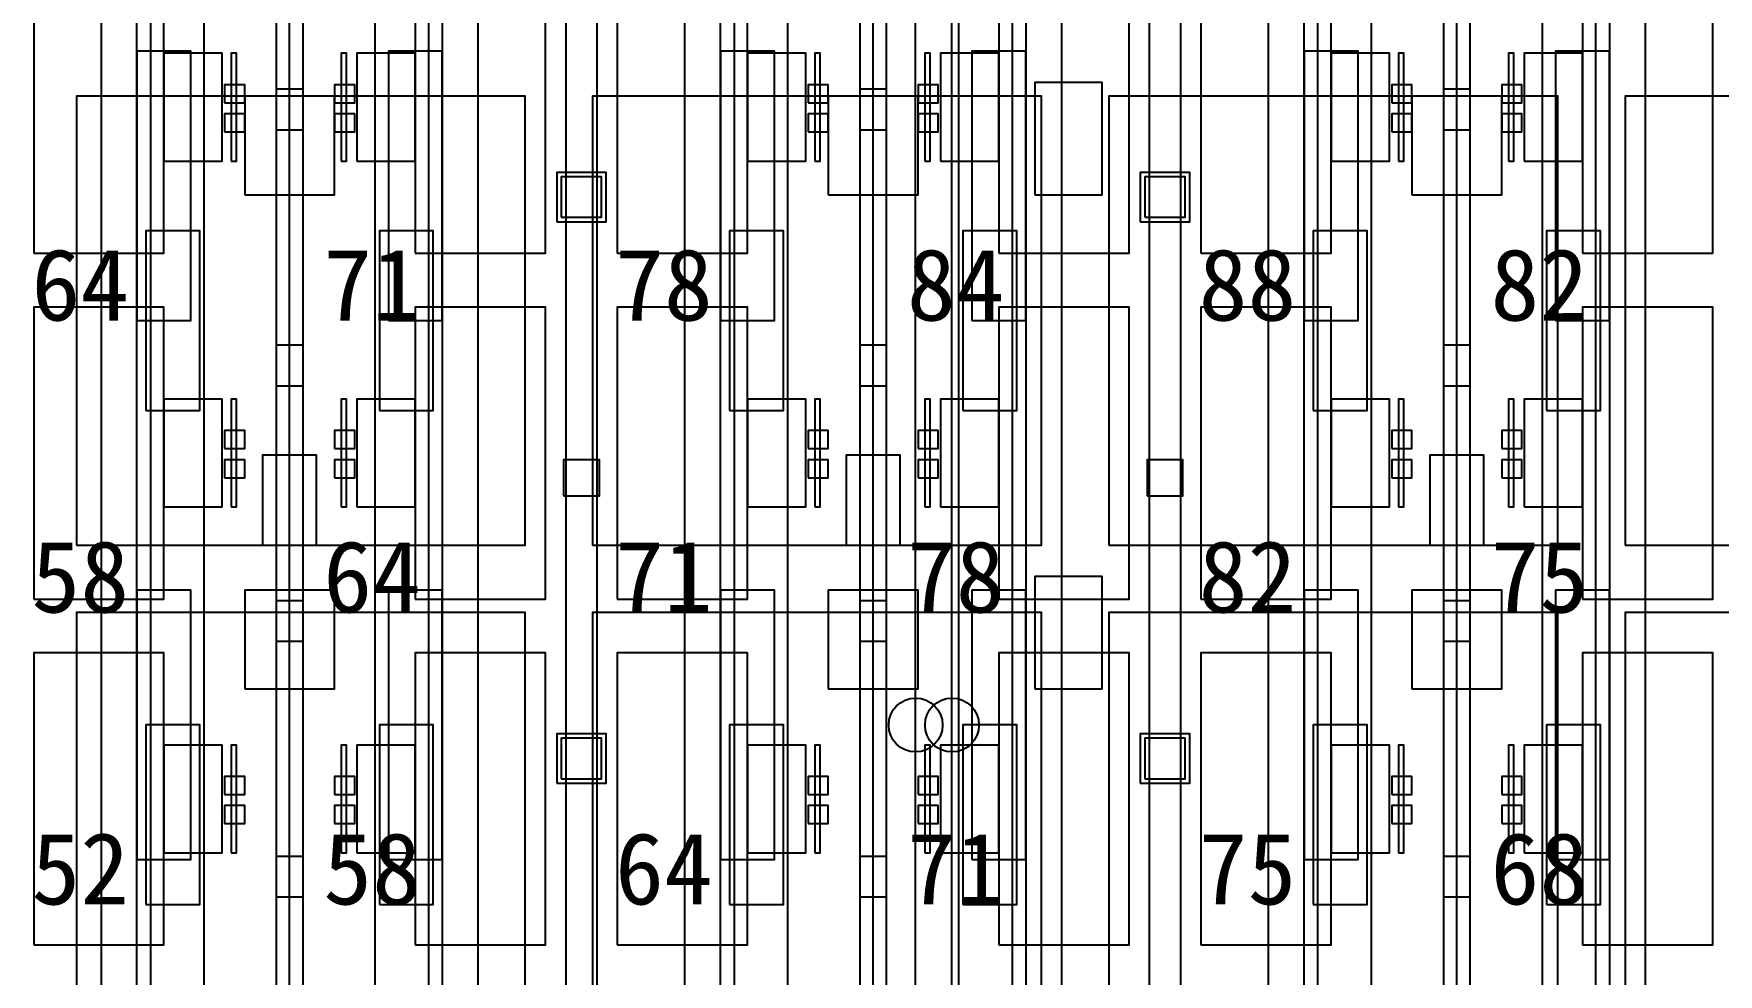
# Model space of a CAD drawing. Header units: metres. Extents: x -1640 to 1560, y -268 to 2338.
# Drawn here: x -234.45 to -196.93, y 913.44 to 934.39 of the extents above; entities that cross this region are included whole.
import ezdxf

# ---------------------------------------------------------------- set-up
doc = ezdxf.new("R2010")
doc.units = ezdxf.units.M
for name, color, linetype in [('1F_CHL', 4, 'Continuous'), ('1F_PUMP', 2, 'Continuous'), ('1F_SCR', 3, 'Continuous'), ('1F_STRUCT_COLUMN', 8, 'Continuous'), ('2F_CSF_LATERAL_RACK_CONCEPT', 9, 'Continuous'), ('2F_RFG', 5, 'Continuous'), ('2F_STRUCT_COLUMN', 8, 'Continuous'), ('2F_VMB', 6, 'Continuous'), ('3F_CLEANROOM_OVERHEAD_PIPE_DUCT_CONCEPT', 9, 'Continuous'), ('3F_CVD', 3, 'Continuous'), ('3F_EHS_EGRESS_DIST_M', 2, 'Continuous'), ('3F_FOUP', 5, 'Continuous'), ('3F_OHT', 9, 'Continuous'), ('3F_OHTV', 1, 'Continuous'), ('3F_STRUCT_COLUMN', 8, 'Continuous'), ('3F_TBAR', 6, 'Continuous'), ('4F_FFU', 1, 'Continuous'), ('4F_STRUCT_PLENUM_TRUSS_CONCEPT', 9, 'Continuous'), ('5F_CHL', 4, 'Continuous'), ('5F_PUMP', 2, 'Continuous'), ('5F_SCR', 3, 'Continuous'), ('5F_STRUCT_COLUMN', 8, 'Continuous'), ('6F_CSF_LATERAL_RACK_CONCEPT', 9, 'Continuous'), ('6F_RFG', 5, 'Continuous'), ('6F_STRUCT_COLUMN', 8, 'Continuous'), ('6F_VMB', 6, 'Continuous'), ('7F_CLEANROOM_OVERHEAD_PIPE_DUCT_CONCEPT', 9, 'Continuous'), ('7F_CVD', 3, 'Continuous'), ('7F_EHS_EGRESS_DIST_M', 2, 'Continuous'), ('7F_FOUP', 5, 'Continuous'), ('7F_OHT', 9, 'Continuous'), ('7F_OHTV', 1, 'Continuous'), ('7F_STRUCT_COLUMN', 8, 'Continuous'), ('7F_TBAR', 6, 'Continuous'), ('8F_FFU', 1, 'Continuous'), ('8F_STRUCT_PLENUM_TRUSS_CONCEPT', 9, 'Continuous'), ('EHS_TREATED_EXHAUST', 30, 'Continuous'), ('UTIL_PCW.R_CONCEPT', 1, 'Continuous'), ('UTIL_PCW.R_RISER', 1, 'Continuous'), ('UTIL_PCW.S_CONCEPT', 6, 'Continuous'), ('UTIL_PCW.S_RISER', 6, 'Continuous')]:
    doc.layers.add(name, color=color, linetype=linetype)

msp = doc.modelspace()

# ---------------------------------------------------------------- linework, layer by layer
at = {"layer": '1F_CHL'}
for points in [[(-212.15, 930.8), (-210.65, 930.8), (-210.65, 933.3), (-212.15, 933.3)], [(-212.15, 919.8), (-210.65, 919.8), (-210.65, 922.3), (-212.15, 922.3)]]:
    msp.add_lwpolyline(points, close=True, dxfattribs=at)
at = {"layer": '1F_PUMP'}
for points in [[(-231.95, 926), (-230.75, 926), (-230.75, 930), (-231.95, 930)], [(-226.75, 926), (-225.55, 926), (-225.55, 930), (-226.75, 930)], [(-218.95, 926), (-217.75, 926), (-217.75, 930), (-218.95, 930)], [(-213.75, 926), (-212.55, 926), (-212.55, 930), (-213.75, 930)], [(-205.95, 926), (-204.75, 926), (-204.75, 930), (-205.95, 930)], [(-200.75, 926), (-199.55, 926), (-199.55, 930), (-200.75, 930)], [(-231.95, 915), (-230.75, 915), (-230.75, 919), (-231.95, 919)], [(-226.75, 915), (-225.55, 915), (-225.55, 919), (-226.75, 919)], [(-218.95, 915), (-217.75, 915), (-217.75, 919), (-218.95, 919)], [(-213.75, 915), (-212.55, 915), (-212.55, 919), (-213.75, 919)], [(-205.95, 915), (-204.75, 915), (-204.75, 919), (-205.95, 919)], [(-200.75, 915), (-199.55, 915), (-199.55, 919), (-200.75, 919)]]:
    msp.add_lwpolyline(points, close=True, dxfattribs=at)
at = {"layer": '1F_SCR'}
for points in [[(-229.75, 930.8), (-227.75, 930.8), (-227.75, 933), (-229.75, 933)], [(-216.75, 930.8), (-214.75, 930.8), (-214.75, 933), (-216.75, 933)], [(-203.75, 930.8), (-201.75, 930.8), (-201.75, 933), (-203.75, 933)], [(-229.75, 919.8), (-227.75, 919.8), (-227.75, 922), (-229.75, 922)], [(-216.75, 919.8), (-214.75, 919.8), (-214.75, 922), (-216.75, 922)], [(-203.75, 919.8), (-201.75, 919.8), (-201.75, 922), (-203.75, 922)]]:
    msp.add_lwpolyline(points, close=True, dxfattribs=at)
at = {"layer": '1F_STRUCT_COLUMN'}
for points in [[(-222.8, 930.2), (-221.7, 930.2), (-221.7, 931.3), (-222.8, 931.3)], [(-209.8, 930.2), (-208.7, 930.2), (-208.7, 931.3), (-209.8, 931.3)], [(-222.8, 917.7), (-221.7, 917.7), (-221.7, 918.8), (-222.8, 918.8)], [(-209.8, 917.7), (-208.7, 917.7), (-208.7, 918.8), (-209.8, 918.8)]]:
    msp.add_lwpolyline(points, close=True, dxfattribs=at)
at = {"layer": '2F_CSF_LATERAL_RACK_CONCEPT'}
for points in [[(-232.95, 891), (-232.15, 891), (-232.15, 1041), (-232.95, 1041)], [(-225.35, 891), (-224.55, 891), (-224.55, 1041), (-225.35, 1041)], [(-219.95, 891), (-219.15, 891), (-219.15, 1041), (-219.95, 1041)], [(-212.35, 891), (-211.55, 891), (-211.55, 1041), (-212.35, 1041)], [(-206.95, 891), (-206.15, 891), (-206.15, 1041), (-206.95, 1041)], [(-199.35, 891), (-198.55, 891), (-198.55, 1041), (-199.35, 1041)]]:
    msp.add_lwpolyline(points, close=True, dxfattribs=at)
at = {"layer": '2F_RFG'}
for points in [[(-232.15, 928), (-230.95, 928), (-230.95, 934), (-232.15, 934)], [(-226.55, 928), (-225.35, 928), (-225.35, 934), (-226.55, 934)], [(-219.15, 928), (-217.95, 928), (-217.95, 934), (-219.15, 934)], [(-213.55, 928), (-212.35, 928), (-212.35, 934), (-213.55, 934)], [(-206.15, 928), (-204.95, 928), (-204.95, 934), (-206.15, 934)], [(-200.55, 928), (-199.35, 928), (-199.35, 934), (-200.55, 934)], [(-232.15, 916), (-230.95, 916), (-230.95, 922), (-232.15, 922)], [(-226.55, 916), (-225.35, 916), (-225.35, 922), (-226.55, 922)], [(-219.15, 916), (-217.95, 916), (-217.95, 922), (-219.15, 922)], [(-213.55, 916), (-212.35, 916), (-212.35, 922), (-213.55, 922)], [(-206.15, 916), (-204.95, 916), (-204.95, 922), (-206.15, 922)], [(-200.55, 916), (-199.35, 916), (-199.35, 922), (-200.55, 922)]]:
    msp.add_lwpolyline(points, close=True, dxfattribs=at)
at = {"layer": '2F_STRUCT_COLUMN'}
for points in [[(-222.7, 930.3), (-221.8, 930.3), (-221.8, 931.2), (-222.7, 931.2)], [(-209.7, 930.3), (-208.8, 930.3), (-208.8, 931.2), (-209.7, 931.2)], [(-222.7, 917.8), (-221.8, 917.8), (-221.8, 918.7), (-222.7, 918.7)], [(-209.7, 917.8), (-208.8, 917.8), (-208.8, 918.7), (-209.7, 918.7)]]:
    msp.add_lwpolyline(points, close=True, dxfattribs=at)
at = {"layer": '2F_VMB'}
for points in [[(-229.35, 923), (-228.15, 923), (-228.15, 925), (-229.35, 925)], [(-216.35, 923), (-215.15, 923), (-215.15, 925), (-216.35, 925)], [(-203.35, 923), (-202.15, 923), (-202.15, 925), (-203.35, 925)]]:
    msp.add_lwpolyline(points, close=True, dxfattribs=at)
at = {"layer": '3F_CLEANROOM_OVERHEAD_PIPE_DUCT_CONCEPT'}
for points in [[(-231.85, 890), (-230.65, 890), (-230.65, 1042), (-231.85, 1042)], [(-226.85, 890), (-225.65, 890), (-225.65, 1042), (-226.85, 1042)], [(-218.85, 890), (-217.65, 890), (-217.65, 1042), (-218.85, 1042)], [(-213.85, 890), (-212.65, 890), (-212.65, 1042), (-213.85, 1042)], [(-205.85, 890), (-204.65, 890), (-204.65, 1042), (-205.85, 1042)], [(-200.85, 890), (-199.65, 890), (-199.65, 1042), (-200.85, 1042)]]:
    msp.add_lwpolyline(points, close=True, dxfattribs=at)
at = {"layer": '3F_CVD'}
for points in [[(-234.45, 929.5), (-231.55, 929.5), (-231.55, 936), (-234.45, 936)], [(-225.95, 929.5), (-223.05, 929.5), (-223.05, 936), (-225.95, 936)], [(-221.45, 929.5), (-218.55, 929.5), (-218.55, 936), (-221.45, 936)], [(-212.95, 929.5), (-210.05, 929.5), (-210.05, 936), (-212.95, 936)], [(-208.45, 929.5), (-205.55, 929.5), (-205.55, 936), (-208.45, 936)], [(-199.95, 929.5), (-197.05, 929.5), (-197.05, 936), (-199.95, 936)], [(-231.55, 931.55), (-230.25, 931.55), (-230.25, 933.95), (-231.55, 933.95)], [(-227.25, 931.55), (-225.95, 931.55), (-225.95, 933.95), (-227.25, 933.95)], [(-218.55, 931.55), (-217.25, 931.55), (-217.25, 933.95), (-218.55, 933.95)], [(-214.25, 931.55), (-212.95, 931.55), (-212.95, 933.95), (-214.25, 933.95)], [(-205.55, 931.55), (-204.25, 931.55), (-204.25, 933.95), (-205.55, 933.95)], [(-201.25, 931.55), (-199.95, 931.55), (-199.95, 933.95), (-201.25, 933.95)], [(-234.45, 921.8), (-231.55, 921.8), (-231.55, 928.3), (-234.45, 928.3)], [(-225.95, 921.8), (-223.05, 921.8), (-223.05, 928.3), (-225.95, 928.3)], [(-221.45, 921.8), (-218.55, 921.8), (-218.55, 928.3), (-221.45, 928.3)], [(-212.95, 921.8), (-210.05, 921.8), (-210.05, 928.3), (-212.95, 928.3)], [(-208.45, 921.8), (-205.55, 921.8), (-205.55, 928.3), (-208.45, 928.3)], [(-199.95, 921.8), (-197.05, 921.8), (-197.05, 928.3), (-199.95, 928.3)], [(-231.55, 923.85), (-230.25, 923.85), (-230.25, 926.25), (-231.55, 926.25)], [(-227.25, 923.85), (-225.95, 923.85), (-225.95, 926.25), (-227.25, 926.25)], [(-218.55, 923.85), (-217.25, 923.85), (-217.25, 926.25), (-218.55, 926.25)], [(-214.25, 923.85), (-212.95, 923.85), (-212.95, 926.25), (-214.25, 926.25)], [(-205.55, 923.85), (-204.25, 923.85), (-204.25, 926.25), (-205.55, 926.25)], [(-201.25, 923.85), (-199.95, 923.85), (-199.95, 926.25), (-201.25, 926.25)], [(-234.45, 914.1), (-231.55, 914.1), (-231.55, 920.6), (-234.45, 920.6)], [(-225.95, 914.1), (-223.05, 914.1), (-223.05, 920.6), (-225.95, 920.6)], [(-221.45, 914.1), (-218.55, 914.1), (-218.55, 920.6), (-221.45, 920.6)], [(-212.95, 914.1), (-210.05, 914.1), (-210.05, 920.6), (-212.95, 920.6)], [(-208.45, 914.1), (-205.55, 914.1), (-205.55, 920.6), (-208.45, 920.6)], [(-199.95, 914.1), (-197.05, 914.1), (-197.05, 920.6), (-199.95, 920.6)], [(-231.55, 916.15), (-230.25, 916.15), (-230.25, 918.55), (-231.55, 918.55)], [(-227.25, 916.15), (-225.95, 916.15), (-225.95, 918.55), (-227.25, 918.55)], [(-218.55, 916.15), (-217.25, 916.15), (-217.25, 918.55), (-218.55, 918.55)], [(-214.25, 916.15), (-212.95, 916.15), (-212.95, 918.55), (-214.25, 918.55)], [(-205.55, 916.15), (-204.25, 916.15), (-204.25, 918.55), (-205.55, 918.55)], [(-201.25, 916.15), (-199.95, 916.15), (-199.95, 918.55), (-201.25, 918.55)]]:
    msp.add_lwpolyline(points, close=True, dxfattribs=at)
at = {"layer": '3F_FOUP'}
for points in [[(-230.2, 932.85), (-229.75, 932.85), (-229.75, 933.25), (-230.2, 933.25)], [(-227.75, 932.85), (-227.3, 932.85), (-227.3, 933.25), (-227.75, 933.25)], [(-217.2, 932.85), (-216.75, 932.85), (-216.75, 933.25), (-217.2, 933.25)], [(-214.75, 932.85), (-214.3, 932.85), (-214.3, 933.25), (-214.75, 933.25)], [(-204.2, 932.85), (-203.75, 932.85), (-203.75, 933.25), (-204.2, 933.25)], [(-201.75, 932.85), (-201.3, 932.85), (-201.3, 933.25), (-201.75, 933.25)], [(-230.2, 932.2), (-229.75, 932.2), (-229.75, 932.6), (-230.2, 932.6)], [(-227.75, 932.2), (-227.3, 932.2), (-227.3, 932.6), (-227.75, 932.6)], [(-217.2, 932.2), (-216.75, 932.2), (-216.75, 932.6), (-217.2, 932.6)], [(-214.75, 932.2), (-214.3, 932.2), (-214.3, 932.6), (-214.75, 932.6)], [(-204.2, 932.2), (-203.75, 932.2), (-203.75, 932.6), (-204.2, 932.6)], [(-201.75, 932.2), (-201.3, 932.2), (-201.3, 932.6), (-201.75, 932.6)], [(-230.2, 925.15), (-229.75, 925.15), (-229.75, 925.55), (-230.2, 925.55)], [(-227.75, 925.15), (-227.3, 925.15), (-227.3, 925.55), (-227.75, 925.55)], [(-217.2, 925.15), (-216.75, 925.15), (-216.75, 925.55), (-217.2, 925.55)], [(-214.75, 925.15), (-214.3, 925.15), (-214.3, 925.55), (-214.75, 925.55)], [(-204.2, 925.15), (-203.75, 925.15), (-203.75, 925.55), (-204.2, 925.55)], [(-201.75, 925.15), (-201.3, 925.15), (-201.3, 925.55), (-201.75, 925.55)], [(-230.2, 924.5), (-229.75, 924.5), (-229.75, 924.9), (-230.2, 924.9)], [(-227.75, 924.5), (-227.3, 924.5), (-227.3, 924.9), (-227.75, 924.9)], [(-217.2, 924.5), (-216.75, 924.5), (-216.75, 924.9), (-217.2, 924.9)], [(-214.75, 924.5), (-214.3, 924.5), (-214.3, 924.9), (-214.75, 924.9)], [(-204.2, 924.5), (-203.75, 924.5), (-203.75, 924.9), (-204.2, 924.9)], [(-201.75, 924.5), (-201.3, 924.5), (-201.3, 924.9), (-201.75, 924.9)], [(-230.2, 917.45), (-229.75, 917.45), (-229.75, 917.85), (-230.2, 917.85)], [(-227.75, 917.45), (-227.3, 917.45), (-227.3, 917.85), (-227.75, 917.85)], [(-217.2, 917.45), (-216.75, 917.45), (-216.75, 917.85), (-217.2, 917.85)], [(-214.75, 917.45), (-214.3, 917.45), (-214.3, 917.85), (-214.75, 917.85)], [(-204.2, 917.45), (-203.75, 917.45), (-203.75, 917.85), (-204.2, 917.85)], [(-201.75, 917.45), (-201.3, 917.45), (-201.3, 917.85), (-201.75, 917.85)], [(-230.2, 916.8), (-229.75, 916.8), (-229.75, 917.2), (-230.2, 917.2)], [(-227.75, 916.8), (-227.3, 916.8), (-227.3, 917.2), (-227.75, 917.2)], [(-217.2, 916.8), (-216.75, 916.8), (-216.75, 917.2), (-217.2, 917.2)], [(-214.75, 916.8), (-214.3, 916.8), (-214.3, 917.2), (-214.75, 917.2)], [(-204.2, 916.8), (-203.75, 916.8), (-203.75, 917.2), (-204.2, 917.2)], [(-201.75, 916.8), (-201.3, 916.8), (-201.3, 917.2), (-201.75, 917.2)]]:
    msp.add_lwpolyline(points, close=True, dxfattribs=at)
at = {"layer": '3F_OHT'}
for p, q in [((-228.75, 890), (-228.75, 962)), ((-215.75, 890), (-215.75, 962)), ((-202.75, 890), (-202.75, 962))]:
    msp.add_line(p, q, dxfattribs=at)
at = {"layer": '3F_OHTV'}
for points in [[(-229.05, 932.25), (-228.45, 932.25), (-228.45, 933.15), (-229.05, 933.15)], [(-216.05, 932.25), (-215.45, 932.25), (-215.45, 933.15), (-216.05, 933.15)], [(-203.05, 932.25), (-202.45, 932.25), (-202.45, 933.15), (-203.05, 933.15)], [(-229.05, 926.55), (-228.45, 926.55), (-228.45, 927.45), (-229.05, 927.45)], [(-216.05, 926.55), (-215.45, 926.55), (-215.45, 927.45), (-216.05, 927.45)], [(-203.05, 926.55), (-202.45, 926.55), (-202.45, 927.45), (-203.05, 927.45)], [(-229.05, 920.86), (-228.45, 920.86), (-228.45, 921.76), (-229.05, 921.76)], [(-216.05, 920.86), (-215.45, 920.86), (-215.45, 921.76), (-216.05, 921.76)], [(-203.05, 920.86), (-202.45, 920.86), (-202.45, 921.76), (-203.05, 921.76)], [(-229.05, 915.17), (-228.45, 915.17), (-228.45, 916.07), (-229.05, 916.07)], [(-216.05, 915.17), (-215.45, 915.17), (-215.45, 916.07), (-216.05, 916.07)], [(-203.05, 915.17), (-202.45, 915.17), (-202.45, 916.07), (-203.05, 916.07)]]:
    msp.add_lwpolyline(points, close=True, dxfattribs=at)
at = {"layer": '3F_STRUCT_COLUMN'}
for points in [[(-222.65, 924.1), (-221.85, 924.1), (-221.85, 924.9), (-222.65, 924.9)], [(-209.65, 924.1), (-208.85, 924.1), (-208.85, 924.9), (-209.65, 924.9)]]:
    msp.add_lwpolyline(points, close=True, dxfattribs=at)
at = {"layer": '3F_TBAR'}
for points in [[(-230.05, 931.55), (-229.93, 931.55), (-229.93, 933.95), (-230.05, 933.95)], [(-227.6, 931.55), (-227.48, 931.55), (-227.48, 933.95), (-227.6, 933.95)], [(-217.05, 931.55), (-216.93, 931.55), (-216.93, 933.95), (-217.05, 933.95)], [(-214.6, 931.55), (-214.48, 931.55), (-214.48, 933.95), (-214.6, 933.95)], [(-204.05, 931.55), (-203.93, 931.55), (-203.93, 933.95), (-204.05, 933.95)], [(-201.6, 931.55), (-201.48, 931.55), (-201.48, 933.95), (-201.6, 933.95)], [(-230.05, 923.85), (-229.93, 923.85), (-229.93, 926.25), (-230.05, 926.25)], [(-227.6, 923.85), (-227.48, 923.85), (-227.48, 926.25), (-227.6, 926.25)], [(-217.05, 923.85), (-216.93, 923.85), (-216.93, 926.25), (-217.05, 926.25)], [(-214.6, 923.85), (-214.48, 923.85), (-214.48, 926.25), (-214.6, 926.25)], [(-204.05, 923.85), (-203.93, 923.85), (-203.93, 926.25), (-204.05, 926.25)], [(-201.6, 923.85), (-201.48, 923.85), (-201.48, 926.25), (-201.6, 926.25)], [(-230.05, 916.15), (-229.93, 916.15), (-229.93, 918.55), (-230.05, 918.55)], [(-227.6, 916.15), (-227.48, 916.15), (-227.48, 918.55), (-227.6, 918.55)], [(-217.05, 916.15), (-216.93, 916.15), (-216.93, 918.55), (-217.05, 918.55)], [(-214.6, 916.15), (-214.48, 916.15), (-214.48, 918.55), (-214.6, 918.55)], [(-204.05, 916.15), (-203.93, 916.15), (-203.93, 918.55), (-204.05, 918.55)], [(-201.6, 916.15), (-201.48, 916.15), (-201.48, 918.55), (-201.6, 918.55)]]:
    msp.add_lwpolyline(points, close=True, dxfattribs=at)
at = {"layer": '4F_FFU'}
for points in [[(-233.5, 923), (-223.5, 923), (-223.5, 933), (-233.5, 933)], [(-222, 923), (-212, 923), (-212, 933), (-222, 933)], [(-210.5, 923), (-200.5, 923), (-200.5, 933), (-210.5, 933)], [(-199, 923), (-189, 923), (-189, 933), (-199, 933)], [(-233.5, 911.5), (-223.5, 911.5), (-223.5, 921.5), (-233.5, 921.5)], [(-222, 911.5), (-212, 911.5), (-212, 921.5), (-222, 921.5)], [(-210.5, 911.5), (-200.5, 911.5), (-200.5, 921.5), (-210.5, 921.5)], [(-199, 911.5), (-189, 911.5), (-189, 921.5), (-199, 921.5)]]:
    msp.add_lwpolyline(points, close=True, dxfattribs=at)
at = {"layer": '4F_STRUCT_PLENUM_TRUSS_CONCEPT'}
for points in [[(-222.6, 887), (-221.9, 887), (-221.9, 1045), (-222.6, 1045)], [(-209.6, 887), (-208.9, 887), (-208.9, 1045), (-209.6, 1045)]]:
    msp.add_lwpolyline(points, close=True, dxfattribs=at)
at = {"layer": '5F_CHL'}
for points in [[(-212.15, 930.8), (-210.65, 930.8), (-210.65, 933.3), (-212.15, 933.3)], [(-212.15, 919.8), (-210.65, 919.8), (-210.65, 922.3), (-212.15, 922.3)]]:
    msp.add_lwpolyline(points, close=True, dxfattribs=at)
at = {"layer": '5F_PUMP'}
for points in [[(-231.95, 926), (-230.75, 926), (-230.75, 930), (-231.95, 930)], [(-226.75, 926), (-225.55, 926), (-225.55, 930), (-226.75, 930)], [(-218.95, 926), (-217.75, 926), (-217.75, 930), (-218.95, 930)], [(-213.75, 926), (-212.55, 926), (-212.55, 930), (-213.75, 930)], [(-205.95, 926), (-204.75, 926), (-204.75, 930), (-205.95, 930)], [(-200.75, 926), (-199.55, 926), (-199.55, 930), (-200.75, 930)], [(-231.95, 915), (-230.75, 915), (-230.75, 919), (-231.95, 919)], [(-226.75, 915), (-225.55, 915), (-225.55, 919), (-226.75, 919)], [(-218.95, 915), (-217.75, 915), (-217.75, 919), (-218.95, 919)], [(-213.75, 915), (-212.55, 915), (-212.55, 919), (-213.75, 919)], [(-205.95, 915), (-204.75, 915), (-204.75, 919), (-205.95, 919)], [(-200.75, 915), (-199.55, 915), (-199.55, 919), (-200.75, 919)]]:
    msp.add_lwpolyline(points, close=True, dxfattribs=at)
at = {"layer": '5F_SCR'}
for points in [[(-229.75, 930.8), (-227.75, 930.8), (-227.75, 933), (-229.75, 933)], [(-216.75, 930.8), (-214.75, 930.8), (-214.75, 933), (-216.75, 933)], [(-203.75, 930.8), (-201.75, 930.8), (-201.75, 933), (-203.75, 933)], [(-229.75, 919.8), (-227.75, 919.8), (-227.75, 922), (-229.75, 922)], [(-216.75, 919.8), (-214.75, 919.8), (-214.75, 922), (-216.75, 922)], [(-203.75, 919.8), (-201.75, 919.8), (-201.75, 922), (-203.75, 922)]]:
    msp.add_lwpolyline(points, close=True, dxfattribs=at)
at = {"layer": '5F_STRUCT_COLUMN'}
for points in [[(-222.8, 930.2), (-221.7, 930.2), (-221.7, 931.3), (-222.8, 931.3)], [(-209.8, 930.2), (-208.7, 930.2), (-208.7, 931.3), (-209.8, 931.3)], [(-222.8, 917.7), (-221.7, 917.7), (-221.7, 918.8), (-222.8, 918.8)], [(-209.8, 917.7), (-208.7, 917.7), (-208.7, 918.8), (-209.8, 918.8)]]:
    msp.add_lwpolyline(points, close=True, dxfattribs=at)
at = {"layer": '6F_CSF_LATERAL_RACK_CONCEPT'}
for points in [[(-232.95, 891), (-232.15, 891), (-232.15, 1041), (-232.95, 1041)], [(-225.35, 891), (-224.55, 891), (-224.55, 1041), (-225.35, 1041)], [(-219.95, 891), (-219.15, 891), (-219.15, 1041), (-219.95, 1041)], [(-212.35, 891), (-211.55, 891), (-211.55, 1041), (-212.35, 1041)], [(-206.95, 891), (-206.15, 891), (-206.15, 1041), (-206.95, 1041)], [(-199.35, 891), (-198.55, 891), (-198.55, 1041), (-199.35, 1041)]]:
    msp.add_lwpolyline(points, close=True, dxfattribs=at)
at = {"layer": '6F_RFG'}
for points in [[(-232.15, 928), (-230.95, 928), (-230.95, 934), (-232.15, 934)], [(-226.55, 928), (-225.35, 928), (-225.35, 934), (-226.55, 934)], [(-219.15, 928), (-217.95, 928), (-217.95, 934), (-219.15, 934)], [(-213.55, 928), (-212.35, 928), (-212.35, 934), (-213.55, 934)], [(-206.15, 928), (-204.95, 928), (-204.95, 934), (-206.15, 934)], [(-200.55, 928), (-199.35, 928), (-199.35, 934), (-200.55, 934)], [(-232.15, 916), (-230.95, 916), (-230.95, 922), (-232.15, 922)], [(-226.55, 916), (-225.35, 916), (-225.35, 922), (-226.55, 922)], [(-219.15, 916), (-217.95, 916), (-217.95, 922), (-219.15, 922)], [(-213.55, 916), (-212.35, 916), (-212.35, 922), (-213.55, 922)], [(-206.15, 916), (-204.95, 916), (-204.95, 922), (-206.15, 922)], [(-200.55, 916), (-199.35, 916), (-199.35, 922), (-200.55, 922)]]:
    msp.add_lwpolyline(points, close=True, dxfattribs=at)
at = {"layer": '6F_STRUCT_COLUMN'}
for points in [[(-222.7, 930.3), (-221.8, 930.3), (-221.8, 931.2), (-222.7, 931.2)], [(-209.7, 930.3), (-208.8, 930.3), (-208.8, 931.2), (-209.7, 931.2)], [(-222.7, 917.8), (-221.8, 917.8), (-221.8, 918.7), (-222.7, 918.7)], [(-209.7, 917.8), (-208.8, 917.8), (-208.8, 918.7), (-209.7, 918.7)]]:
    msp.add_lwpolyline(points, close=True, dxfattribs=at)
at = {"layer": '6F_VMB'}
for points in [[(-229.35, 923), (-228.15, 923), (-228.15, 925), (-229.35, 925)], [(-216.35, 923), (-215.15, 923), (-215.15, 925), (-216.35, 925)], [(-203.35, 923), (-202.15, 923), (-202.15, 925), (-203.35, 925)]]:
    msp.add_lwpolyline(points, close=True, dxfattribs=at)
at = {"layer": '7F_CLEANROOM_OVERHEAD_PIPE_DUCT_CONCEPT'}
for points in [[(-231.85, 890), (-230.65, 890), (-230.65, 1042), (-231.85, 1042)], [(-226.85, 890), (-225.65, 890), (-225.65, 1042), (-226.85, 1042)], [(-218.85, 890), (-217.65, 890), (-217.65, 1042), (-218.85, 1042)], [(-213.85, 890), (-212.65, 890), (-212.65, 1042), (-213.85, 1042)], [(-205.85, 890), (-204.65, 890), (-204.65, 1042), (-205.85, 1042)], [(-200.85, 890), (-199.65, 890), (-199.65, 1042), (-200.85, 1042)]]:
    msp.add_lwpolyline(points, close=True, dxfattribs=at)
at = {"layer": '7F_CVD'}
for points in [[(-234.45, 929.5), (-231.55, 929.5), (-231.55, 936), (-234.45, 936)], [(-225.95, 929.5), (-223.05, 929.5), (-223.05, 936), (-225.95, 936)], [(-221.45, 929.5), (-218.55, 929.5), (-218.55, 936), (-221.45, 936)], [(-212.95, 929.5), (-210.05, 929.5), (-210.05, 936), (-212.95, 936)], [(-208.45, 929.5), (-205.55, 929.5), (-205.55, 936), (-208.45, 936)], [(-199.95, 929.5), (-197.05, 929.5), (-197.05, 936), (-199.95, 936)], [(-231.55, 931.55), (-230.25, 931.55), (-230.25, 933.95), (-231.55, 933.95)], [(-227.25, 931.55), (-225.95, 931.55), (-225.95, 933.95), (-227.25, 933.95)], [(-218.55, 931.55), (-217.25, 931.55), (-217.25, 933.95), (-218.55, 933.95)], [(-214.25, 931.55), (-212.95, 931.55), (-212.95, 933.95), (-214.25, 933.95)], [(-205.55, 931.55), (-204.25, 931.55), (-204.25, 933.95), (-205.55, 933.95)], [(-201.25, 931.55), (-199.95, 931.55), (-199.95, 933.95), (-201.25, 933.95)], [(-234.45, 921.8), (-231.55, 921.8), (-231.55, 928.3), (-234.45, 928.3)], [(-225.95, 921.8), (-223.05, 921.8), (-223.05, 928.3), (-225.95, 928.3)], [(-221.45, 921.8), (-218.55, 921.8), (-218.55, 928.3), (-221.45, 928.3)], [(-212.95, 921.8), (-210.05, 921.8), (-210.05, 928.3), (-212.95, 928.3)], [(-208.45, 921.8), (-205.55, 921.8), (-205.55, 928.3), (-208.45, 928.3)], [(-199.95, 921.8), (-197.05, 921.8), (-197.05, 928.3), (-199.95, 928.3)], [(-231.55, 923.85), (-230.25, 923.85), (-230.25, 926.25), (-231.55, 926.25)], [(-227.25, 923.85), (-225.95, 923.85), (-225.95, 926.25), (-227.25, 926.25)], [(-218.55, 923.85), (-217.25, 923.85), (-217.25, 926.25), (-218.55, 926.25)], [(-214.25, 923.85), (-212.95, 923.85), (-212.95, 926.25), (-214.25, 926.25)], [(-205.55, 923.85), (-204.25, 923.85), (-204.25, 926.25), (-205.55, 926.25)], [(-201.25, 923.85), (-199.95, 923.85), (-199.95, 926.25), (-201.25, 926.25)], [(-234.45, 914.1), (-231.55, 914.1), (-231.55, 920.6), (-234.45, 920.6)], [(-225.95, 914.1), (-223.05, 914.1), (-223.05, 920.6), (-225.95, 920.6)], [(-221.45, 914.1), (-218.55, 914.1), (-218.55, 920.6), (-221.45, 920.6)], [(-212.95, 914.1), (-210.05, 914.1), (-210.05, 920.6), (-212.95, 920.6)], [(-208.45, 914.1), (-205.55, 914.1), (-205.55, 920.6), (-208.45, 920.6)], [(-199.95, 914.1), (-197.05, 914.1), (-197.05, 920.6), (-199.95, 920.6)], [(-231.55, 916.15), (-230.25, 916.15), (-230.25, 918.55), (-231.55, 918.55)], [(-227.25, 916.15), (-225.95, 916.15), (-225.95, 918.55), (-227.25, 918.55)], [(-218.55, 916.15), (-217.25, 916.15), (-217.25, 918.55), (-218.55, 918.55)], [(-214.25, 916.15), (-212.95, 916.15), (-212.95, 918.55), (-214.25, 918.55)], [(-205.55, 916.15), (-204.25, 916.15), (-204.25, 918.55), (-205.55, 918.55)], [(-201.25, 916.15), (-199.95, 916.15), (-199.95, 918.55), (-201.25, 918.55)]]:
    msp.add_lwpolyline(points, close=True, dxfattribs=at)
at = {"layer": '7F_FOUP'}
for points in [[(-230.2, 932.85), (-229.75, 932.85), (-229.75, 933.25), (-230.2, 933.25)], [(-227.75, 932.85), (-227.3, 932.85), (-227.3, 933.25), (-227.75, 933.25)], [(-217.2, 932.85), (-216.75, 932.85), (-216.75, 933.25), (-217.2, 933.25)], [(-214.75, 932.85), (-214.3, 932.85), (-214.3, 933.25), (-214.75, 933.25)], [(-204.2, 932.85), (-203.75, 932.85), (-203.75, 933.25), (-204.2, 933.25)], [(-201.75, 932.85), (-201.3, 932.85), (-201.3, 933.25), (-201.75, 933.25)], [(-230.2, 932.2), (-229.75, 932.2), (-229.75, 932.6), (-230.2, 932.6)], [(-227.75, 932.2), (-227.3, 932.2), (-227.3, 932.6), (-227.75, 932.6)], [(-217.2, 932.2), (-216.75, 932.2), (-216.75, 932.6), (-217.2, 932.6)], [(-214.75, 932.2), (-214.3, 932.2), (-214.3, 932.6), (-214.75, 932.6)], [(-204.2, 932.2), (-203.75, 932.2), (-203.75, 932.6), (-204.2, 932.6)], [(-201.75, 932.2), (-201.3, 932.2), (-201.3, 932.6), (-201.75, 932.6)], [(-230.2, 925.15), (-229.75, 925.15), (-229.75, 925.55), (-230.2, 925.55)], [(-227.75, 925.15), (-227.3, 925.15), (-227.3, 925.55), (-227.75, 925.55)], [(-217.2, 925.15), (-216.75, 925.15), (-216.75, 925.55), (-217.2, 925.55)], [(-214.75, 925.15), (-214.3, 925.15), (-214.3, 925.55), (-214.75, 925.55)], [(-204.2, 925.15), (-203.75, 925.15), (-203.75, 925.55), (-204.2, 925.55)], [(-201.75, 925.15), (-201.3, 925.15), (-201.3, 925.55), (-201.75, 925.55)], [(-230.2, 924.5), (-229.75, 924.5), (-229.75, 924.9), (-230.2, 924.9)], [(-227.75, 924.5), (-227.3, 924.5), (-227.3, 924.9), (-227.75, 924.9)], [(-217.2, 924.5), (-216.75, 924.5), (-216.75, 924.9), (-217.2, 924.9)], [(-214.75, 924.5), (-214.3, 924.5), (-214.3, 924.9), (-214.75, 924.9)], [(-204.2, 924.5), (-203.75, 924.5), (-203.75, 924.9), (-204.2, 924.9)], [(-201.75, 924.5), (-201.3, 924.5), (-201.3, 924.9), (-201.75, 924.9)], [(-230.2, 917.45), (-229.75, 917.45), (-229.75, 917.85), (-230.2, 917.85)], [(-227.75, 917.45), (-227.3, 917.45), (-227.3, 917.85), (-227.75, 917.85)], [(-217.2, 917.45), (-216.75, 917.45), (-216.75, 917.85), (-217.2, 917.85)], [(-214.75, 917.45), (-214.3, 917.45), (-214.3, 917.85), (-214.75, 917.85)], [(-204.2, 917.45), (-203.75, 917.45), (-203.75, 917.85), (-204.2, 917.85)], [(-201.75, 917.45), (-201.3, 917.45), (-201.3, 917.85), (-201.75, 917.85)], [(-230.2, 916.8), (-229.75, 916.8), (-229.75, 917.2), (-230.2, 917.2)], [(-227.75, 916.8), (-227.3, 916.8), (-227.3, 917.2), (-227.75, 917.2)], [(-217.2, 916.8), (-216.75, 916.8), (-216.75, 917.2), (-217.2, 917.2)], [(-214.75, 916.8), (-214.3, 916.8), (-214.3, 917.2), (-214.75, 917.2)], [(-204.2, 916.8), (-203.75, 916.8), (-203.75, 917.2), (-204.2, 917.2)], [(-201.75, 916.8), (-201.3, 916.8), (-201.3, 917.2), (-201.75, 917.2)]]:
    msp.add_lwpolyline(points, close=True, dxfattribs=at)
at = {"layer": '7F_OHT'}
for p, q in [((-228.75, 890), (-228.75, 962)), ((-215.75, 890), (-215.75, 962)), ((-202.75, 890), (-202.75, 962))]:
    msp.add_line(p, q, dxfattribs=at)
at = {"layer": '7F_OHTV'}
for points in [[(-229.05, 932.25), (-228.45, 932.25), (-228.45, 933.15), (-229.05, 933.15)], [(-216.05, 932.25), (-215.45, 932.25), (-215.45, 933.15), (-216.05, 933.15)], [(-203.05, 932.25), (-202.45, 932.25), (-202.45, 933.15), (-203.05, 933.15)], [(-229.05, 926.55), (-228.45, 926.55), (-228.45, 927.45), (-229.05, 927.45)], [(-216.05, 926.55), (-215.45, 926.55), (-215.45, 927.45), (-216.05, 927.45)], [(-203.05, 926.55), (-202.45, 926.55), (-202.45, 927.45), (-203.05, 927.45)], [(-229.05, 920.86), (-228.45, 920.86), (-228.45, 921.76), (-229.05, 921.76)], [(-216.05, 920.86), (-215.45, 920.86), (-215.45, 921.76), (-216.05, 921.76)], [(-203.05, 920.86), (-202.45, 920.86), (-202.45, 921.76), (-203.05, 921.76)], [(-229.05, 915.17), (-228.45, 915.17), (-228.45, 916.07), (-229.05, 916.07)], [(-216.05, 915.17), (-215.45, 915.17), (-215.45, 916.07), (-216.05, 916.07)], [(-203.05, 915.17), (-202.45, 915.17), (-202.45, 916.07), (-203.05, 916.07)]]:
    msp.add_lwpolyline(points, close=True, dxfattribs=at)
at = {"layer": '7F_STRUCT_COLUMN'}
for points in [[(-222.65, 924.1), (-221.85, 924.1), (-221.85, 924.9), (-222.65, 924.9)], [(-209.65, 924.1), (-208.85, 924.1), (-208.85, 924.9), (-209.65, 924.9)]]:
    msp.add_lwpolyline(points, close=True, dxfattribs=at)
at = {"layer": '7F_TBAR'}
for points in [[(-230.05, 931.55), (-229.93, 931.55), (-229.93, 933.95), (-230.05, 933.95)], [(-227.6, 931.55), (-227.48, 931.55), (-227.48, 933.95), (-227.6, 933.95)], [(-217.05, 931.55), (-216.93, 931.55), (-216.93, 933.95), (-217.05, 933.95)], [(-214.6, 931.55), (-214.48, 931.55), (-214.48, 933.95), (-214.6, 933.95)], [(-204.05, 931.55), (-203.93, 931.55), (-203.93, 933.95), (-204.05, 933.95)], [(-201.6, 931.55), (-201.48, 931.55), (-201.48, 933.95), (-201.6, 933.95)], [(-230.05, 923.85), (-229.93, 923.85), (-229.93, 926.25), (-230.05, 926.25)], [(-227.6, 923.85), (-227.48, 923.85), (-227.48, 926.25), (-227.6, 926.25)], [(-217.05, 923.85), (-216.93, 923.85), (-216.93, 926.25), (-217.05, 926.25)], [(-214.6, 923.85), (-214.48, 923.85), (-214.48, 926.25), (-214.6, 926.25)], [(-204.05, 923.85), (-203.93, 923.85), (-203.93, 926.25), (-204.05, 926.25)], [(-201.6, 923.85), (-201.48, 923.85), (-201.48, 926.25), (-201.6, 926.25)], [(-230.05, 916.15), (-229.93, 916.15), (-229.93, 918.55), (-230.05, 918.55)], [(-227.6, 916.15), (-227.48, 916.15), (-227.48, 918.55), (-227.6, 918.55)], [(-217.05, 916.15), (-216.93, 916.15), (-216.93, 918.55), (-217.05, 918.55)], [(-214.6, 916.15), (-214.48, 916.15), (-214.48, 918.55), (-214.6, 918.55)], [(-204.05, 916.15), (-203.93, 916.15), (-203.93, 918.55), (-204.05, 918.55)], [(-201.6, 916.15), (-201.48, 916.15), (-201.48, 918.55), (-201.6, 918.55)]]:
    msp.add_lwpolyline(points, close=True, dxfattribs=at)
at = {"layer": '8F_FFU'}
for points in [[(-233.5, 923), (-223.5, 923), (-223.5, 933), (-233.5, 933)], [(-222, 923), (-212, 923), (-212, 933), (-222, 933)], [(-210.5, 923), (-200.5, 923), (-200.5, 933), (-210.5, 933)], [(-199, 923), (-189, 923), (-189, 933), (-199, 933)], [(-233.5, 911.5), (-223.5, 911.5), (-223.5, 921.5), (-233.5, 921.5)], [(-222, 911.5), (-212, 911.5), (-212, 921.5), (-222, 921.5)], [(-210.5, 911.5), (-200.5, 911.5), (-200.5, 921.5), (-210.5, 921.5)], [(-199, 911.5), (-189, 911.5), (-189, 921.5), (-199, 921.5)]]:
    msp.add_lwpolyline(points, close=True, dxfattribs=at)
at = {"layer": '8F_STRUCT_PLENUM_TRUSS_CONCEPT'}
for points in [[(-222.6, 887), (-221.9, 887), (-221.9, 1045), (-222.6, 1045)], [(-209.6, 887), (-208.9, 887), (-208.9, 1045), (-209.6, 1045)]]:
    msp.add_lwpolyline(points, close=True, dxfattribs=at)
at = {"layer": 'EHS_TREATED_EXHAUST'}
for points in [[(-229.05, 891), (-228.45, 891), (-228.45, 1053), (-229.05, 1053)], [(-229.05, 891), (-228.45, 891), (-228.45, 1053), (-229.05, 1053)], [(-216.05, 891), (-215.45, 891), (-215.45, 1053), (-216.05, 1053)], [(-216.05, 891), (-215.45, 891), (-215.45, 1053), (-216.05, 1053)], [(-203.05, 891), (-202.45, 891), (-202.45, 1053), (-203.05, 1053)], [(-203.05, 891), (-202.45, 891), (-202.45, 1053), (-203.05, 1053)]]:
    msp.add_lwpolyline(points, close=True, dxfattribs=at)
at = {"layer": 'UTIL_PCW.R_CONCEPT'}
msp.add_line((-213.995, 892.77), (-213.995, 1039.22), dxfattribs=at)
msp.add_line((-213.995, 892.77), (-213.995, 1039.22), dxfattribs=at)
at = {"layer": 'UTIL_PCW.R_RISER'}
msp.add_circle((-213.995, 918.995), 0.6, dxfattribs=at)
msp.add_circle((-213.995, 918.995), 0.6, dxfattribs=at)
at = {"layer": 'UTIL_PCW.S_CONCEPT'}
msp.add_line((-214.805, 892.77), (-214.805, 1039.22), dxfattribs=at)
msp.add_line((-214.805, 892.77), (-214.805, 1039.22), dxfattribs=at)
at = {"layer": 'UTIL_PCW.S_RISER'}
msp.add_circle((-214.805, 918.995), 0.6, dxfattribs=at)
msp.add_circle((-214.805, 918.995), 0.6, dxfattribs=at)

# ---------------------------------------------------------------- texts
at = {"layer": '3F_EHS_EGRESS_DIST_M'}
for s, p in [('64', (-234.5, 928)), ('71', (-228, 928)), ('78', (-221.5, 928)), ('84', (-215, 928)), ('88', (-208.5, 928)), ('82', (-202, 928)), ('58', (-234.5, 921.5)), ('64', (-228, 921.5)), ('71', (-221.5, 921.5)), ('78', (-215, 921.5)), ('82', (-208.5, 921.5)), ('75', (-202, 921.5)), ('52', (-234.5, 915)), ('58', (-228, 915)), ('64', (-221.5, 915)), ('71', (-215, 915)), ('75', (-208.5, 915)), ('68', (-202, 915))]:
    msp.add_text(s, height=1.6, dxfattribs=at).set_placement(p)
at = {"layer": '7F_EHS_EGRESS_DIST_M'}
for s, p in [('64', (-234.5, 928)), ('71', (-228, 928)), ('78', (-221.5, 928)), ('84', (-215, 928)), ('88', (-208.5, 928)), ('82', (-202, 928)), ('58', (-234.5, 921.5)), ('64', (-228, 921.5)), ('71', (-221.5, 921.5)), ('78', (-215, 921.5)), ('82', (-208.5, 921.5)), ('75', (-202, 921.5)), ('52', (-234.5, 915)), ('58', (-228, 915)), ('64', (-221.5, 915)), ('71', (-215, 915)), ('75', (-208.5, 915)), ('68', (-202, 915))]:
    msp.add_text(s, height=1.6, dxfattribs=at).set_placement(p)

doc.saveas('drawing.dxf')
